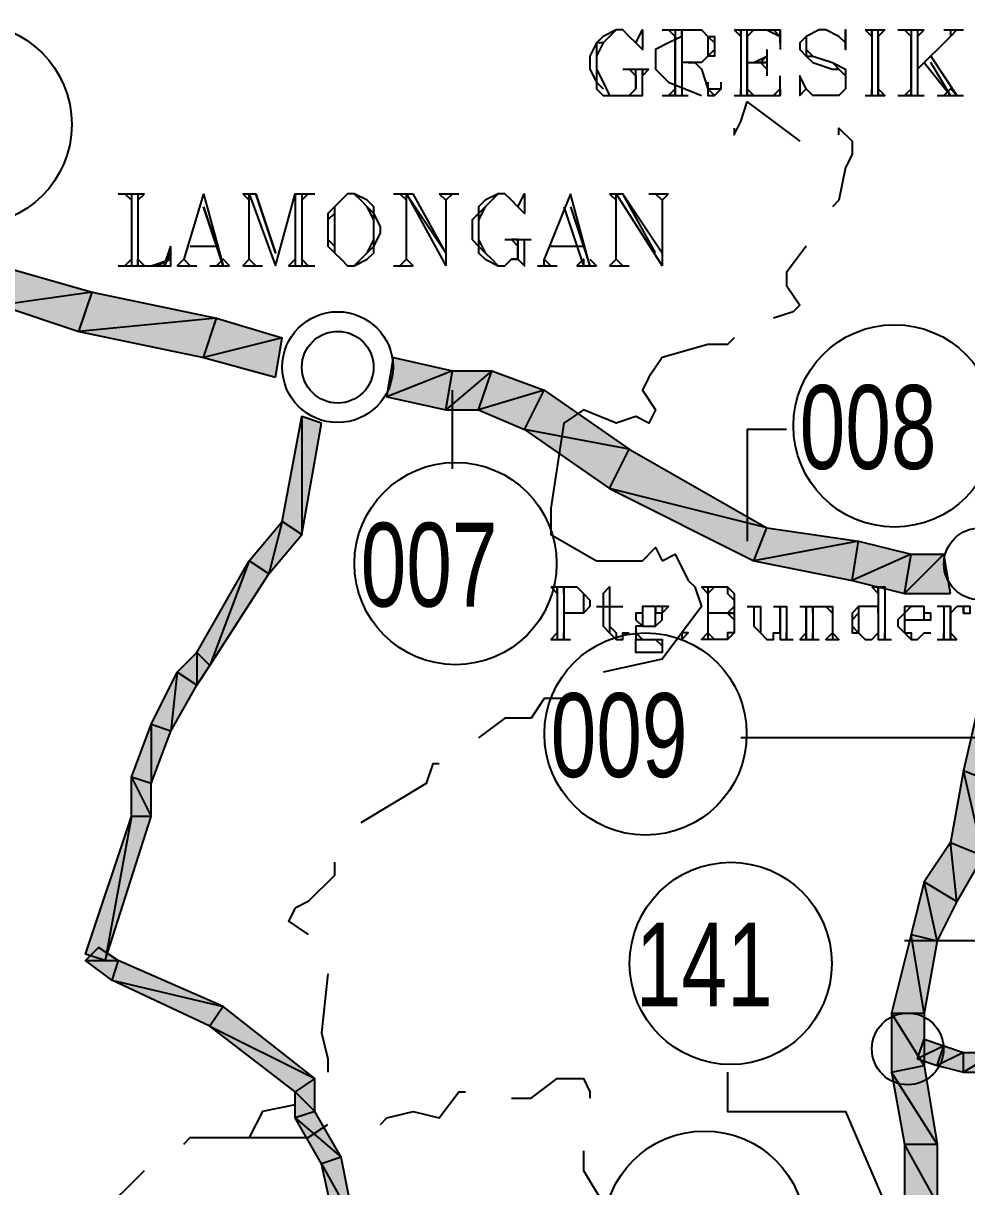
# Model space of a CAD drawing. Header units: millimetres. Extents: x 658 to 813, y 806 to 883.
# Drawn here: x 785.877 to 786.315, y 864.462 to 865.002 of the extents above; entities that cross this region are included whole.
import ezdxf

# ---------------------------------------------------------------- set-up
doc = ezdxf.new("R2010")
doc.units = ezdxf.units.MM
doc.header["$LTSCALE"] = 0.1
doc.linetypes.add('atContinuous2', pattern=[0])
for name, color, linetype in [('BATKAB', 7, 'Continuous'), ('JL-ARTERI', 7, 'Continuous'), ('KLEKTOR2', 7, 'Continuous'), ('LINK NAS BARU', 7, 'Continuous'), ('RENC-JL-SN', 7, 'Continuous'), ('SYMBOL', 7, 'Continuous'), ('TEXT', 8, 'Continuous'), ('zat_Mask_solid', 7, 'Continuous')]:
    doc.layers.add(name, color=color, linetype=linetype)
doc.styles.add('Style2', font='arial.ttf', dxfattribs={"height": 0.2})

msp = doc.modelspace()

# ---------------------------------------------------------------- hatches: boundary and pattern name
at = {"layer": 'JL-ARTERI'}
for points in [[(785.90932, 864.87702), (785.86676, 864.87094), (785.86676, 864.88918)], [(785.90324, 864.85878), (785.90932, 864.87702), (785.86676, 864.87094)], [(785.96708, 864.86486), (785.90324, 864.85878), (785.90932, 864.87702)], [(785.961, 864.84662), (785.96708, 864.86486), (785.90324, 864.85878)], [(785.99748, 864.85574), (785.961, 864.84662), (785.96708, 864.86486)], [(785.99444, 864.8375), (785.99748, 864.85574), (785.961, 864.84662)]]:
    msp.add_hatch(color=7, dxfattribs=at).paths.add_polyline_path(points)
h = msp.add_hatch(color=7, dxfattribs=at)
h.paths.add_polyline_path([(786.08868, 864.8223), (786.09476, 864.84054), (786.07348, 864.8223)], flags=17)
h.paths.add_polyline_path([(786.09476, 864.84054), (786.07348, 864.8223), (786.07652, 864.84054)], flags=17)
h = msp.add_hatch(color=7, dxfattribs=at)
h.paths.add_polyline_path([(786.30757, 864.73718), (786.30453, 864.75542), (786.28629, 864.73718)])
h.paths.add_polyline_path([(786.30453, 864.75542), (786.28629, 864.73718), (786.28933, 864.75542)], flags=17)
at = {"layer": 'KLEKTOR2'}
for points in [[(786.0066, 864.81926), (786.0066, 864.76454), (785.99748, 864.77062)], [(786.01572, 864.81622), (786.0066, 864.81926), (786.0066, 864.76454)], [(785.99748, 864.77062), (785.9914, 864.7463), (785.98228, 864.75238)], [(786.0066, 864.76454), (785.99748, 864.77062), (785.9914, 864.7463)], [(785.98228, 864.75238), (785.96404, 864.70374), (785.95796, 864.70982)], [(785.9914, 864.7463), (785.98228, 864.75238), (785.96404, 864.70374)], [(785.95796, 864.70982), (785.95796, 864.69462), (785.94884, 864.7007)], [(785.96404, 864.70374), (785.95796, 864.70982), (785.95796, 864.69462)], [(785.94884, 864.7007), (785.9458, 864.67334), (785.93668, 864.67638)], [(785.95796, 864.69462), (785.94884, 864.7007), (785.9458, 864.67334)], [(785.93668, 864.67638), (785.93668, 864.64902), (785.92756, 864.65206)], [(785.9458, 864.67334), (785.93668, 864.67638), (785.93668, 864.64902)], [(785.91236, 864.57301), (785.90628, 864.56693), (785.92148, 864.56693)], [(785.90628, 864.56693), (785.92148, 864.56693), (785.91844, 864.55781)], [(785.92148, 864.56693), (785.91844, 864.55781), (785.97012, 864.54565)], [(785.91844, 864.55781), (785.97012, 864.54565), (785.96404, 864.53653)], [(785.97012, 864.54565), (785.96404, 864.53653), (786.01268, 864.51221)], [(785.96404, 864.53653), (786.01268, 864.51221), (786.00356, 864.50613)], [(786.01268, 864.51221), (786.00356, 864.50613), (786.01268, 864.49701)], [(786.00356, 864.50613), (786.01268, 864.49701), (786.00356, 864.49397)], [(786.01268, 864.49701), (786.00356, 864.49397), (786.02484, 864.47573)], [(786.00356, 864.49397), (786.02484, 864.47573), (786.01572, 864.47269)]]:
    msp.add_hatch(color=7, dxfattribs=at).paths.add_polyline_path(points)
h = msp.add_hatch(color=7, dxfattribs=at)
h.paths.add_polyline_path([(785.93668, 864.64902), (785.92756, 864.65206), (785.93668, 864.63382)], flags=17)
h.paths.add_polyline_path([(785.92756, 864.65206), (785.93668, 864.63382), (785.92756, 864.63382)], flags=17)
h = msp.add_hatch(color=7, dxfattribs=at)
h.paths.add_polyline_path([(786.32581, 864.51525), (786.32885, 864.52437), (786.31365, 864.51525)], flags=17)
h.paths.add_polyline_path([(786.32885, 864.52437), (786.31365, 864.51525), (786.31365, 864.52437)], flags=17)
h = msp.add_hatch(color=7, dxfattribs=at)
h.paths.add_polyline_path([(786.02484, 864.47573), (786.01572, 864.47269), (786.03092, 864.44533)])
h.paths.add_polyline_path([(786.01572, 864.47269), (786.03092, 864.44533), (786.0218, 864.44533)], flags=17)
at = {"layer": 'RENC-JL-SN'}
h = msp.add_hatch(color=7, dxfattribs=at)
h.paths.add_polyline_path([(786.28021, 864.51525), (786.29541, 864.51829), (786.28021, 864.54261)])
h.paths.add_polyline_path([(786.29541, 864.51829), (786.28021, 864.54261), (786.29541, 864.54261)], flags=17)
h = msp.add_hatch(color=7, dxfattribs=at)
h.paths.add_polyline_path([(786.28629, 864.48181), (786.30149, 864.48181), (786.28021, 864.51525)], flags=16)
h.paths.add_polyline_path([(786.30149, 864.48181), (786.28021, 864.51525), (786.29541, 864.51829)])
h = msp.add_hatch(color=7, dxfattribs=at)
h.paths.add_polyline_path([(786.28629, 864.45445), (786.30149, 864.45445), (786.28629, 864.48181)], flags=16)
h.paths.add_polyline_path([(786.30149, 864.45445), (786.28629, 864.48181), (786.30149, 864.48181)])
at = {"layer": 'zat_Mask_solid'}
for points in [[(786.07652, 864.84054), (786.04612, 864.82838), (786.04916, 864.84662)], [(786.07348, 864.8223), (786.07652, 864.84054), (786.04612, 864.82838)], [(786.11908, 864.83142), (786.08868, 864.8223), (786.09476, 864.84054)], [(786.10996, 864.81318), (786.11908, 864.83142), (786.08868, 864.8223)], [(786.1586, 864.80406), (786.10996, 864.81318), (786.11908, 864.83142)], [(786.14948, 864.78582), (786.1586, 864.80406), (786.10996, 864.81318)], [(786.22245, 864.76758), (786.14948, 864.78582), (786.1586, 864.80406)], [(786.21637, 864.75238), (786.22245, 864.76758), (786.14948, 864.78582)], [(786.26501, 864.7615), (786.21637, 864.75238), (786.22245, 864.76758)], [(786.26197, 864.74326), (786.26501, 864.7615), (786.21637, 864.75238)], [(786.28933, 864.75542), (786.26197, 864.74326), (786.26501, 864.7615)], [(786.28629, 864.73718), (786.28933, 864.75542), (786.26197, 864.74326)], [(786.31365, 864.6551), (786.32885, 864.64902), (786.32277, 864.69462)], [(786.30757, 864.62166), (786.32277, 864.61558), (786.31365, 864.6551)], [(786.32277, 864.61558), (786.31365, 864.6551), (786.32885, 864.64902)], [(785.92756, 864.63382), (785.9154, 864.56693), (785.90628, 864.56997)], [(785.93668, 864.63382), (785.92756, 864.63382), (785.9154, 864.56693)], [(786.29541, 864.60342), (786.31061, 864.59429), (786.30757, 864.62166)], [(786.31061, 864.59429), (786.30757, 864.62166), (786.32277, 864.61558)], [(786.28933, 864.57909), (786.30149, 864.57605), (786.29541, 864.60342)], [(786.30149, 864.57605), (786.29541, 864.60342), (786.31061, 864.59429)], [(786.28021, 864.54261), (786.29541, 864.54261), (786.28933, 864.57909)], [(786.29541, 864.54261), (786.28933, 864.57909), (786.30149, 864.57605)], [(786.30453, 864.52741), (786.29237, 864.52133), (786.29541, 864.53045)], [(786.30149, 864.51829), (786.30453, 864.52741), (786.29237, 864.52133)], [(786.31365, 864.52437), (786.30149, 864.51829), (786.30453, 864.52741)], [(786.31365, 864.51525), (786.31365, 864.52437), (786.30149, 864.51829)]]:
    msp.add_hatch(color=7, dxfattribs=at).paths.add_polyline_path(points)

# ---------------------------------------------------------------- linework, layer by layer
at = {"layer": 'BATKAB', "color": 7}
for points in [[(786.18293, 864.99558), (786.17684, 864.99254), (786.17076, 864.9895), (786.17076, 864.98038), (786.17684, 864.9743), (786.19205, 864.96822)], [(786.20725, 864.95302), (786.20725, 864.94998), (786.21029, 864.95606), (786.21333, 864.96518), (786.23765, 864.94694)], [(786.25589, 864.94998), (786.25589, 864.95302), (786.26197, 864.94694), (786.26197, 864.94086), (786.25893, 864.93478), (786.25589, 864.91958), (786.25285, 864.91654)], [(786.24069, 864.8983), (786.23157, 864.88614), (786.23157, 864.88006), (786.23765, 864.87094), (786.23461, 864.8679), (786.22549, 864.86486)], [(786.20725, 864.85574), (786.20421, 864.8527), (786.19509, 864.8527), (786.1738, 864.84662)], [(786.1738, 864.84662), (786.16772, 864.8375), (786.16468, 864.83142), (786.17076, 864.8223), (786.16772, 864.81622), (786.16164, 864.81926), (786.15252, 864.81622), (786.13732, 864.8223), (786.1282, 864.81622), (786.12212, 864.7767), (786.12212, 864.77062), (786.12212, 864.76454), (786.1434, 864.75238), (786.16468, 864.75238), (786.17076, 864.75846), (786.1738, 864.75238)], [(786.1738, 864.75238), (786.17989, 864.75542), (786.18597, 864.74326), (786.18901, 864.74022), (786.19205, 864.7311), (786.1738, 864.70678)], [(786.1738, 864.70678), (786.14644, 864.7007)], [(786.1282, 864.68854), (786.11908, 864.68854), (786.113, 864.67942), (786.10084, 864.67942), (786.08868, 864.6703)], [(786.07044, 864.65814), (786.0674, 864.65814), (786.06436, 864.64902), (786.03396, 864.63078)], [(786.0218, 864.61254), (786.0218, 864.60646), (786.00964, 864.59429), (786.00356, 864.59125), (786.00052, 864.58517), (786.00964, 864.57909)], [(786.01876, 864.56085), (786.01572, 864.53349), (786.01876, 864.52133), (786.01876, 864.51525)], [(786.10388, 864.50309), (786.113, 864.50309), (786.12516, 864.51221), (786.13732, 864.51221), (786.14036, 864.50613), (786.14036, 864.50309)], [(786.04308, 864.49093), (786.04612, 864.49397), (786.05828, 864.49701), (786.07044, 864.49397), (786.07956, 864.50613), (786.0826, 864.50613)], [(786.00356, 864.50005), (785.98836, 864.49701), (785.98228, 864.48485)], [(785.98228, 864.48485), (786.00964, 864.48485), (786.01876, 864.49093)], [(785.95188, 864.48181), (785.95492, 864.48485), (785.98228, 864.48485)], [(786.13732, 864.47877), (786.13732, 864.47573), (786.13732, 864.46965), (786.14644, 864.45445), (786.13732, 864.43925)], [(785.91236, 864.44837), (785.93364, 864.46965)]]:
    msp.add_lwpolyline(points, dxfattribs=at)
at = {"layer": 'JL-ARTERI', "color": 7}
for points in [[(785.90932, 864.87702), (785.86676, 864.87094), (785.86676, 864.88918), (785.90932, 864.87702)], [(785.90324, 864.85878), (785.90932, 864.87702), (785.86676, 864.87094), (785.90324, 864.85878)], [(785.96708, 864.86486), (785.90324, 864.85878), (785.90932, 864.87702), (785.96708, 864.86486)], [(785.961, 864.84662), (785.96708, 864.86486), (785.90324, 864.85878), (785.961, 864.84662)], [(785.99748, 864.85574), (785.961, 864.84662), (785.96708, 864.86486), (785.99748, 864.85574)], [(785.99444, 864.8375), (785.99748, 864.85574), (785.961, 864.84662), (785.99444, 864.8375)], [(786.07652, 864.84054), (786.04612, 864.82838), (786.04916, 864.84662), (786.07652, 864.84054)], [(786.07348, 864.8223), (786.07652, 864.84054), (786.04612, 864.82838), (786.07348, 864.8223)], [(786.08868, 864.8223), (786.09476, 864.84054), (786.07348, 864.8223), (786.08868, 864.8223)], [(786.09476, 864.84054), (786.07348, 864.8223), (786.07652, 864.84054), (786.09476, 864.84054)], [(786.11908, 864.83142), (786.08868, 864.8223), (786.09476, 864.84054), (786.11908, 864.83142)], [(786.10996, 864.81318), (786.11908, 864.83142), (786.08868, 864.8223), (786.10996, 864.81318)], [(786.1586, 864.80406), (786.10996, 864.81318), (786.11908, 864.83142), (786.1586, 864.80406)], [(786.14948, 864.78582), (786.1586, 864.80406), (786.10996, 864.81318), (786.14948, 864.78582)], [(786.22245, 864.76758), (786.14948, 864.78582), (786.1586, 864.80406), (786.22245, 864.76758)], [(786.21637, 864.75238), (786.22245, 864.76758), (786.14948, 864.78582), (786.21637, 864.75238)], [(786.26501, 864.7615), (786.21637, 864.75238), (786.22245, 864.76758), (786.26501, 864.7615)], [(786.26197, 864.74326), (786.26501, 864.7615), (786.21637, 864.75238), (786.26197, 864.74326)], [(786.28933, 864.75542), (786.26197, 864.74326), (786.26501, 864.7615), (786.28933, 864.75542)], [(786.28629, 864.73718), (786.28933, 864.75542), (786.26197, 864.74326), (786.28629, 864.73718)], [(786.30757, 864.73718), (786.30453, 864.75542), (786.28629, 864.73718), (786.30757, 864.73718)], [(786.30453, 864.75542), (786.28629, 864.73718), (786.28933, 864.75542), (786.30453, 864.75542)]]:
    msp.add_lwpolyline(points, dxfattribs=at)
at = {"layer": 'KLEKTOR2', "color": 7}
for points in [[(786.0066, 864.81926), (786.0066, 864.76454), (785.99748, 864.77062), (786.0066, 864.81926)], [(786.01572, 864.81622), (786.0066, 864.81926), (786.0066, 864.76454), (786.01572, 864.81622)], [(785.99748, 864.77062), (785.9914, 864.7463), (785.98228, 864.75238), (785.99748, 864.77062)], [(786.0066, 864.76454), (785.99748, 864.77062), (785.9914, 864.7463), (786.0066, 864.76454)], [(785.98228, 864.75238), (785.96404, 864.70374), (785.95796, 864.70982), (785.98228, 864.75238)], [(785.9914, 864.7463), (785.98228, 864.75238), (785.96404, 864.70374), (785.9914, 864.7463)], [(785.95796, 864.70982), (785.95796, 864.69462), (785.94884, 864.7007), (785.95796, 864.70982)], [(785.96404, 864.70374), (785.95796, 864.70982), (785.95796, 864.69462), (785.96404, 864.70374)], [(785.94884, 864.7007), (785.9458, 864.67334), (785.93668, 864.67638), (785.94884, 864.7007)], [(785.95796, 864.69462), (785.94884, 864.7007), (785.9458, 864.67334), (785.95796, 864.69462)], [(785.93668, 864.67638), (785.93668, 864.64902), (785.92756, 864.65206), (785.93668, 864.67638)], [(785.9458, 864.67334), (785.93668, 864.67638), (785.93668, 864.64902), (785.9458, 864.67334)], [(785.93668, 864.64902), (785.92756, 864.65206), (785.93668, 864.63382), (785.93668, 864.64902)], [(785.92756, 864.65206), (785.93668, 864.63382), (785.92756, 864.63382), (785.92756, 864.65206)], [(785.92756, 864.63382), (785.9154, 864.56693), (785.90628, 864.56997), (785.92756, 864.63382)], [(785.93668, 864.63382), (785.92756, 864.63382), (785.9154, 864.56693), (785.93668, 864.63382)], [(785.91236, 864.57301), (785.90628, 864.56693), (785.92148, 864.56693), (785.91236, 864.57301)], [(785.90628, 864.56693), (785.92148, 864.56693), (785.91844, 864.55781), (785.90628, 864.56693)], [(785.92148, 864.56693), (785.91844, 864.55781), (785.97012, 864.54565), (785.92148, 864.56693)], [(785.91844, 864.55781), (785.97012, 864.54565), (785.96404, 864.53653), (785.91844, 864.55781)], [(785.97012, 864.54565), (785.96404, 864.53653), (786.01268, 864.51221), (785.97012, 864.54565)], [(785.96404, 864.53653), (786.01268, 864.51221), (786.00356, 864.50613), (785.96404, 864.53653)], [(786.30453, 864.52741), (786.29237, 864.52133), (786.29541, 864.53045), (786.30453, 864.52741)], [(786.30149, 864.51829), (786.30453, 864.52741), (786.29237, 864.52133), (786.30149, 864.51829)], [(786.31365, 864.52437), (786.30149, 864.51829), (786.30453, 864.52741), (786.31365, 864.52437)], [(786.31365, 864.51525), (786.31365, 864.52437), (786.30149, 864.51829), (786.31365, 864.51525)], [(786.32581, 864.51525), (786.32885, 864.52437), (786.31365, 864.51525), (786.32581, 864.51525)], [(786.32885, 864.52437), (786.31365, 864.51525), (786.31365, 864.52437), (786.32885, 864.52437)], [(786.01268, 864.51221), (786.00356, 864.50613), (786.01268, 864.49701), (786.01268, 864.51221)], [(786.00356, 864.50613), (786.01268, 864.49701), (786.00356, 864.49397), (786.00356, 864.50613)], [(786.01268, 864.49701), (786.00356, 864.49397), (786.02484, 864.47573), (786.01268, 864.49701)], [(786.00356, 864.49397), (786.02484, 864.47573), (786.01572, 864.47269), (786.00356, 864.49397)], [(786.02484, 864.47573), (786.01572, 864.47269), (786.03092, 864.44533), (786.02484, 864.47573)], [(786.01572, 864.47269), (786.03092, 864.44533), (786.0218, 864.44533), (786.01572, 864.47269)]]:
    msp.add_lwpolyline(points, dxfattribs=at)
at = {"layer": 'LINK NAS BARU', "color": 7}
for points in [[(786.07652, 864.79494), (786.07652, 864.83142)], [(786.23157, 864.81318), (786.21333, 864.81318), (786.21333, 864.7615)], [(786.42309, 864.6703), (786.21029, 864.6703)], [(786.32581, 864.57605), (786.28629, 864.57605)], [(786.20421, 864.51525), (786.20421, 864.49701), (786.25893, 864.49701), (786.29541, 864.41189)]]:
    msp.add_lwpolyline(points, dxfattribs=at)
at = {"layer": 'LINK NAS BARU', "color": 7, "linetype": 'atContinuous2'}
for centre in [(785.853, 864.95476), (786.28165, 864.81492), (786.07797, 864.75108), (786.16613, 864.67204), (786.20565, 864.56563), (786.19349, 864.44099)]:
    msp.add_circle(centre, 0.0469, dxfattribs=at)
at = {"layer": 'RENC-JL-SN', "color": 7}
for points in [[(786.31365, 864.6551), (786.32885, 864.64902), (786.32277, 864.69462), (786.31365, 864.6551)], [(786.30757, 864.62166), (786.32277, 864.61558), (786.31365, 864.6551), (786.30757, 864.62166)], [(786.32277, 864.61558), (786.31365, 864.6551), (786.32885, 864.64902), (786.32277, 864.61558)], [(786.29541, 864.60342), (786.31061, 864.59429), (786.30757, 864.62166), (786.29541, 864.60342)], [(786.31061, 864.59429), (786.30757, 864.62166), (786.32277, 864.61558), (786.31061, 864.59429)], [(786.28933, 864.57909), (786.30149, 864.57605), (786.29541, 864.60342), (786.28933, 864.57909)], [(786.30149, 864.57605), (786.29541, 864.60342), (786.31061, 864.59429), (786.30149, 864.57605)], [(786.28021, 864.54261), (786.29541, 864.54261), (786.28933, 864.57909), (786.28021, 864.54261)], [(786.29541, 864.54261), (786.28933, 864.57909), (786.30149, 864.57605), (786.29541, 864.54261)], [(786.28021, 864.51525), (786.29541, 864.51829), (786.28021, 864.54261), (786.28021, 864.51525)], [(786.29541, 864.51829), (786.28021, 864.54261), (786.29541, 864.54261), (786.29541, 864.51829)], [(786.30149, 864.48181), (786.28021, 864.51525), (786.29541, 864.51829), (786.30149, 864.48181)], [(786.28629, 864.48181), (786.30149, 864.48181), (786.28021, 864.51525), (786.28629, 864.48181)], [(786.28629, 864.45445), (786.30149, 864.45445), (786.28629, 864.48181), (786.28629, 864.45445)], [(786.30149, 864.45445), (786.28629, 864.48181), (786.30149, 864.48181), (786.30149, 864.45445)]]:
    msp.add_lwpolyline(points, dxfattribs=at)
at = {"layer": 'SYMBOL', "color": 7, "linetype": 'atContinuous2'}
for centre, radius in [((786.02328, 864.84218), 0.02572), ((786.0233, 864.84214), 0.01664), ((786.32122, 864.75094), 0.01664), ((786.28778, 864.52597), 0.01664)]:
    msp.add_circle(centre, radius, dxfattribs=at)
at = {"layer": 'TEXT', "color": 7}
for points in [[(786.16164, 864.99254), (786.16468, 864.99862), (786.16468, 864.9895), (786.16164, 864.99254), (786.1586, 864.99558), (786.15556, 864.99862), (786.15252, 864.99862), (786.14644, 864.99558), (786.1434, 864.99254), (786.14036, 864.98646), (786.14036, 864.98038), (786.1434, 864.9743), (786.1434, 864.97126), (786.14644, 864.96822), (786.15252, 864.96822), (786.15556, 864.96822), (786.1586, 864.96822), (786.16164, 864.96822), (786.16468, 864.96822), (786.16468, 864.98038)], [(786.15252, 864.99862), (786.14948, 864.99558), (786.14644, 864.99254), (786.1434, 864.98646), (786.1434, 864.98038), (786.14644, 864.9743), (786.14948, 864.96822), (786.15252, 864.96822)], [(786.1738, 864.99862), (786.19205, 864.99862), (786.19509, 864.99558), (786.19813, 864.99558), (786.19813, 864.99254), (786.19813, 864.9895), (786.19813, 864.98646), (786.19509, 864.98646), (786.19205, 864.98342), (786.18293, 864.98342)], [(786.17684, 864.99862), (786.17989, 864.99558), (786.17684, 864.99862)], [(786.17989, 864.99862), (786.17989, 864.96822), (786.17989, 864.99558)], [(786.18293, 864.99862), (786.18293, 864.96822)], [(786.18293, 864.99862), (786.18293, 864.99558), (786.18293, 864.99862)], [(786.19205, 864.99862), (786.19509, 864.99558), (786.19509, 864.99254), (786.19509, 864.9895), (786.19509, 864.98646), (786.19205, 864.98342)], [(786.19509, 864.99558), (786.19813, 864.99254), (786.19813, 864.9895), (786.19509, 864.98646)], [(786.20725, 864.99862), (786.22853, 864.99862), (786.22853, 864.9895)], [(786.20725, 864.99862), (786.21029, 864.99558), (786.21029, 864.99862)], [(786.21029, 864.99862), (786.21029, 864.96822)], [(786.21333, 864.99558), (786.21333, 864.96822), (786.21333, 864.99862)], [(786.21637, 864.99862), (786.21333, 864.99558), (786.21637, 864.99862)], [(786.22245, 864.99862), (786.22853, 864.99558), (786.22549, 864.99862)], [(786.22853, 864.99254), (786.22853, 864.99862), (786.22853, 864.9895)], [(786.25893, 864.99254), (786.25893, 864.99862), (786.25893, 864.9895), (786.25893, 864.99254), (786.25589, 864.99558), (786.24981, 864.99862), (786.24677, 864.99862), (786.24069, 864.99558), (786.23765, 864.99254), (786.23765, 864.9895), (786.24069, 864.98646), (786.24373, 864.98342), (786.25285, 864.98038), (786.25589, 864.98038), (786.25893, 864.97734), (786.25893, 864.97126), (786.25589, 864.96822)], [(786.24069, 864.99558), (786.24069, 864.99254), (786.24069, 864.9895), (786.24373, 864.98646), (786.25285, 864.98342), (786.25893, 864.98038), (786.25893, 864.97734), (786.25893, 864.9743), (786.25893, 864.97126), (786.25589, 864.96822), (786.25285, 864.96822), (786.24677, 864.96822), (786.24373, 864.96822), (786.24069, 864.97126), (786.23765, 864.97734), (786.23765, 864.96822), (786.24069, 864.97126)], [(786.26805, 864.99862), (786.27717, 864.99862)], [(786.26805, 864.99862), (786.27109, 864.99558), (786.27109, 864.99862)], [(786.27109, 864.99862), (786.27109, 864.96822)], [(786.27413, 864.99558), (786.27413, 864.96822), (786.27413, 864.99862)], [(786.27717, 864.99862), (786.27413, 864.99558), (786.27717, 864.99862)], [(786.28325, 864.99862), (786.29541, 864.99862)], [(786.28629, 864.99862), (786.28933, 864.99558), (786.28629, 864.99862)], [(786.28933, 864.99862), (786.28933, 864.96822), (786.28933, 864.99558)], [(786.29237, 864.99862), (786.29237, 864.96822)], [(786.29237, 864.99862), (786.29237, 864.99558), (786.29541, 864.99862)], [(786.30757, 864.99558), (786.29237, 864.98038)], [(786.30453, 864.99862), (786.31365, 864.99862)], [(786.30757, 864.99862), (786.30757, 864.99558), (786.31061, 864.99862)], [(786.14644, 864.99254), (786.1434, 864.99254), (786.1434, 864.98646), (786.1434, 864.98038), (786.1434, 864.9743), (786.14644, 864.97126)], [(786.22245, 864.9895), (786.22245, 864.97734)], [(786.22245, 864.9895), (786.22245, 864.98342), (786.22245, 864.97734)], [(786.24069, 864.9895), (786.24069, 864.98646), (786.24373, 864.98646), (786.25285, 864.98342), (786.25589, 864.98038), (786.25893, 864.97734)], [(786.18597, 864.98342), (786.18901, 864.98342), (786.19205, 864.98038), (786.19509, 864.97126), (786.19509, 864.96822), (786.19813, 864.96822), (786.20117, 864.97126), (786.20117, 864.9743)], [(786.18901, 864.98342), (786.19205, 864.98038), (786.19509, 864.97126), (786.19813, 864.97126), (786.20117, 864.97126)], [(786.21333, 864.98342), (786.22245, 864.98342)], [(786.22245, 864.98342), (786.21637, 864.98342), (786.22245, 864.98646), (786.21941, 864.98342), (786.22245, 864.98038)], [(786.29541, 864.98342), (786.30757, 864.96822), (786.29845, 864.98342)], [(786.29845, 864.98646), (786.31061, 864.96822)], [(786.15556, 864.98038), (786.16772, 864.98038)], [(786.1586, 864.98038), (786.16164, 864.97734), (786.1586, 864.98038)], [(786.16164, 864.97734), (786.16164, 864.97126), (786.16164, 864.98038)], [(786.16468, 864.98038), (786.16468, 864.97734), (786.16772, 864.98038)], [(786.19509, 864.9743), (786.19509, 864.97126), (786.19813, 864.96822)], [(786.20725, 864.96822), (786.22853, 864.96822), (786.22853, 864.97734)], [(786.22549, 864.96822), (786.22853, 864.97126), (786.22853, 864.96822), (786.22853, 864.97734)], [(786.16164, 864.97126), (786.1586, 864.96822)], [(786.1738, 864.96822), (786.18597, 864.96822)], [(786.17989, 864.96822), (786.17684, 864.96822), (786.17989, 864.97126)], [(786.18293, 864.97126), (786.18293, 864.96822)], [(786.20725, 864.96822), (786.21029, 864.96822), (786.21029, 864.97126)], [(786.21333, 864.97126), (786.21637, 864.96822), (786.21333, 864.96822)], [(786.22245, 864.96822), (786.22853, 864.96822)], [(786.26805, 864.96822), (786.27109, 864.96822), (786.27109, 864.97126)], [(786.26805, 864.96822), (786.27717, 864.96822)], [(786.27413, 864.97126), (786.27717, 864.96822), (786.27413, 864.96822)], [(786.28325, 864.96822), (786.29541, 864.96822)], [(786.28933, 864.96822), (786.28629, 864.96822), (786.28933, 864.97126)], [(786.29237, 864.97126), (786.29237, 864.96822), (786.29541, 864.96822)], [(786.30149, 864.96822), (786.31365, 864.96822)], [(786.30453, 864.96822), (786.30757, 864.97126), (786.31061, 864.96822)], [(785.92148, 864.92262), (785.93364, 864.92262)], [(785.92452, 864.92262), (785.92756, 864.91958), (785.92452, 864.92262)], [(785.92756, 864.92262), (785.92756, 864.88918)], [(785.92756, 864.91958), (785.92756, 864.89222)], [(785.9306, 864.92262), (785.9306, 864.88918)], [(785.9306, 864.92262), (785.9306, 864.91958), (785.93364, 864.92262)], [(785.961, 864.92262), (785.95188, 864.89222)], [(785.961, 864.92262), (785.97012, 864.88918)], [(785.97924, 864.92262), (785.98532, 864.92262)], [(785.97924, 864.92262), (785.98228, 864.91958)], [(785.98228, 864.89222), (785.98228, 864.92262), (785.99444, 864.88918)], [(785.98532, 864.92262), (785.99444, 864.89526), (785.98532, 864.92262)], [(785.99444, 864.88918), (786.00356, 864.92262), (786.00356, 864.88918)], [(786.00356, 864.92262), (786.01268, 864.92262)], [(786.0066, 864.92262), (786.0066, 864.88918)], [(786.00964, 864.92262), (786.0066, 864.91958), (786.00964, 864.92262)], [(786.0066, 864.91958), (786.0066, 864.89222)], [(786.02788, 864.92262), (786.02484, 864.91958), (786.0218, 864.91654), (786.01876, 864.9135), (786.01876, 864.90742), (786.01876, 864.90438), (786.01876, 864.8983), (786.0218, 864.89526), (786.02484, 864.89222), (786.02788, 864.88918), (786.03092, 864.88918), (786.037, 864.89222), (786.04004, 864.89526), (786.04004, 864.8983), (786.04308, 864.90438), (786.04308, 864.90742), (786.04004, 864.9135), (786.04004, 864.91654), (786.037, 864.91958), (786.03092, 864.92262), (786.02788, 864.92262)], [(786.02788, 864.92262), (786.02484, 864.91958), (786.0218, 864.91654), (786.0218, 864.91046), (786.0218, 864.90134), (786.0218, 864.89526), (786.02484, 864.89222), (786.02788, 864.88918)], [(786.03092, 864.88918), (786.03396, 864.89222), (786.037, 864.89526), (786.04004, 864.90134), (786.04004, 864.91046), (786.037, 864.91654), (786.03396, 864.91958), (786.03092, 864.92262)], [(786.04916, 864.92262), (786.05828, 864.92262)], [(786.0522, 864.92262), (786.05524, 864.91958)], [(786.05524, 864.89222), (786.05524, 864.92262), (786.07348, 864.88918)], [(786.05524, 864.92262), (786.07348, 864.89526), (786.05828, 864.92262)], [(786.07044, 864.92262), (786.07956, 864.92262)], [(786.07044, 864.92262), (786.07348, 864.91958), (786.07652, 864.92262)], [(786.07348, 864.91958), (786.07348, 864.88918)], [(786.10692, 864.91654), (786.10996, 864.92262), (786.10996, 864.9135), (786.10692, 864.91654), (786.10388, 864.91958), (786.10084, 864.92262), (786.0978, 864.92262), (786.09172, 864.91958), (786.08868, 864.91654), (786.08868, 864.9135), (786.08564, 864.91046), (786.08564, 864.90134), (786.08868, 864.8983), (786.08868, 864.89526), (786.09172, 864.89222), (786.0978, 864.88918), (786.10084, 864.88918), (786.10388, 864.89222), (786.10692, 864.89222), (786.10996, 864.88918), (786.10996, 864.90134)], [(786.0978, 864.92262), (786.09476, 864.91958), (786.09172, 864.91654), (786.08868, 864.91046), (786.08868, 864.90134), (786.09172, 864.89526), (786.09476, 864.89222), (786.0978, 864.88918)], [(786.13124, 864.92262), (786.11908, 864.89222)], [(786.13124, 864.91654), (786.14036, 864.88918), (786.13124, 864.92262)], [(786.14948, 864.92262), (786.15556, 864.92262)], [(786.14948, 864.92262), (786.15252, 864.91958)], [(786.15252, 864.89222), (786.15252, 864.92262), (786.1738, 864.88918)], [(786.17076, 864.89526), (786.15556, 864.92262), (786.1738, 864.89526)], [(786.16772, 864.92262), (786.17684, 864.92262)], [(786.17076, 864.92262), (786.1738, 864.91958), (786.17684, 864.92262)], [(786.1738, 864.91958), (786.1738, 864.88918)], [(785.961, 864.91654), (785.97012, 864.88918), (785.961, 864.91654)], [(786.0218, 864.91654), (786.0218, 864.9135), (786.01876, 864.91046), (786.01876, 864.90134), (786.0218, 864.8983), (786.0218, 864.89526)], [(786.037, 864.89526), (786.04004, 864.8983), (786.04004, 864.90134), (786.04004, 864.91046), (786.04004, 864.9135), (786.037, 864.91654)], [(786.09172, 864.91654), (786.08868, 864.9135), (786.08868, 864.91046), (786.08868, 864.90134), (786.08868, 864.8983), (786.09172, 864.89526)], [(786.1282, 864.91654), (786.13732, 864.88918)], [(785.92148, 864.88918), (785.9458, 864.88918), (785.9458, 864.8983)], [(785.9458, 864.89526), (785.94276, 864.88918), (785.9458, 864.8983)], [(785.95492, 864.8983), (785.96708, 864.8983)], [(786.10084, 864.90134), (786.113, 864.90134)], [(786.10692, 864.90134), (786.10388, 864.90134), (786.10692, 864.8983)], [(786.10692, 864.90134), (786.10692, 864.89222), (786.10692, 864.90134)], [(786.10996, 864.8983), (786.10996, 864.90134)], [(786.12212, 864.8983), (786.13732, 864.8983)], [(785.92756, 864.89222), (785.92452, 864.88918), (785.92756, 864.89222)], [(785.9306, 864.88918), (785.9306, 864.89222), (785.93364, 864.88918)], [(785.93668, 864.88918), (785.9458, 864.89222), (785.93972, 864.88918)], [(785.94884, 864.88918), (785.95188, 864.89222), (785.95492, 864.88918)], [(785.97012, 864.89222), (785.96708, 864.88918), (785.97012, 864.89222), (785.97316, 864.88918)], [(785.97924, 864.88918), (785.98228, 864.89222), (785.98532, 864.88918)], [(786.00052, 864.88918), (786.00356, 864.89222), (786.00356, 864.88918)], [(786.0066, 864.89222), (786.00964, 864.88918), (786.0066, 864.89222)], [(786.0522, 864.88918), (786.05524, 864.89222), (786.05828, 864.88918)], [(786.10692, 864.89222), (786.10388, 864.89222)], [(786.11908, 864.88918), (786.11908, 864.89222), (786.12212, 864.88918)], [(786.13428, 864.88918), (786.13732, 864.89222), (786.13732, 864.88918)], [(786.14036, 864.89222), (786.1434, 864.88918)], [(786.14948, 864.88918), (786.15252, 864.89222), (786.15556, 864.88918)], [(785.94884, 864.88918), (785.95796, 864.88918)], [(785.96404, 864.88918), (785.97316, 864.88918)], [(785.97924, 864.88918), (785.98836, 864.88918)], [(786.00052, 864.88918), (786.01268, 864.88918)], [(786.04916, 864.88918), (786.05828, 864.88918)], [(786.11604, 864.88918), (786.12516, 864.88918)], [(786.13428, 864.88918), (786.1434, 864.88918)], [(786.14948, 864.88918), (786.1586, 864.88918)], [(786.12212, 864.74022), (786.13428, 864.74022), (786.13732, 864.73718), (786.14036, 864.73414), (786.14036, 864.7311), (786.13732, 864.72806), (786.13428, 864.72806), (786.1282, 864.72806)], [(786.12212, 864.74022), (786.12516, 864.73718), (786.12516, 864.74022)], [(786.12516, 864.74022), (786.12516, 864.7159)], [(786.12516, 864.73718), (786.12516, 864.71894)], [(786.1282, 864.74022), (786.1282, 864.7159)], [(786.1282, 864.74022), (786.1282, 864.73718), (786.1282, 864.74022)], [(786.13428, 864.74022), (786.13732, 864.73718), (786.13732, 864.73414), (786.13732, 864.7311), (786.13732, 864.72806), (786.13428, 864.72806)], [(786.13732, 864.73718), (786.13732, 864.73414), (786.13732, 864.7311), (786.13732, 864.72806)], [(786.14644, 864.73718), (786.14948, 864.74022), (786.14948, 864.72198), (786.15252, 864.71894), (786.15252, 864.7159)], [(786.14644, 864.73718), (786.14644, 864.72198), (786.14948, 864.71894), (786.15252, 864.7159), (786.15556, 864.7159), (786.15556, 864.71894), (786.1586, 864.71894)], [(786.14948, 864.73718), (786.14948, 864.72198), (786.14948, 864.71894)], [(786.19205, 864.74022), (786.20421, 864.74022), (786.20725, 864.73718), (786.20725, 864.73414), (786.20725, 864.7311), (786.20725, 864.72806), (786.20421, 864.72806)], [(786.19205, 864.74022), (786.19509, 864.73718), (786.19205, 864.74022)], [(786.19509, 864.74022), (786.19509, 864.7159)], [(786.19509, 864.74022), (786.19509, 864.7159)], [(786.20421, 864.74022), (786.20421, 864.73718), (786.20725, 864.73414), (786.20725, 864.7311), (786.20421, 864.72806), (786.19509, 864.72806)], [(786.19813, 864.74022), (786.19509, 864.73718), (786.19813, 864.74022)], [(786.19509, 864.73718), (786.19509, 864.71894)], [(786.20725, 864.73718), (786.20725, 864.73414), (786.20725, 864.7311)], [(786.27109, 864.74022), (786.27717, 864.74022), (786.27717, 864.7159)], [(786.27109, 864.74022), (786.27413, 864.73718), (786.27413, 864.74022)], [(786.27413, 864.74022), (786.27413, 864.7159), (786.28021, 864.7159)], [(786.27413, 864.73718), (786.27413, 864.71894)], [(786.1434, 864.7311), (786.15556, 864.7311)], [(786.16772, 864.7311), (786.16468, 864.7311), (786.16468, 864.72806), (786.16164, 864.72806), (786.16164, 864.72502), (786.16468, 864.72198), (786.16772, 864.72198), (786.17076, 864.72198), (786.1738, 864.72502), (786.1738, 864.72806), (786.17076, 864.72806), (786.17076, 864.7311), (786.16772, 864.7311)], [(786.16772, 864.7311), (786.16468, 864.7311), (786.16468, 864.72806), (786.16468, 864.72502), (786.16468, 864.72198), (786.16772, 864.72198), (786.17076, 864.72198), (786.17076, 864.72502), (786.17076, 864.72806), (786.17076, 864.7311), (786.16772, 864.7311)], [(786.1738, 864.7311), (786.1738, 864.72806), (786.17684, 864.7311), (786.1738, 864.7311), (786.17076, 864.7311), (786.17076, 864.72806)], [(786.21333, 864.7311), (786.21941, 864.7311), (786.21941, 864.72198), (786.21941, 864.71894), (786.22245, 864.7159)], [(786.21637, 864.7311), (786.21637, 864.72198), (786.21941, 864.71894), (786.22245, 864.7159), (786.22549, 864.7159), (786.22549, 864.71894), (786.22853, 864.71894), (786.22853, 864.72198)], [(786.21637, 864.7311), (786.21637, 864.72806)], [(786.21941, 864.7311), (786.21941, 864.72198), (786.21941, 864.71894)], [(786.22549, 864.7311), (786.23157, 864.7311), (786.23157, 864.7159)], [(786.22853, 864.71894), (786.22853, 864.7311), (786.22853, 864.7159), (786.23461, 864.7159)], [(786.23765, 864.7311), (786.24373, 864.7311), (786.24373, 864.7159)], [(786.23765, 864.7311), (786.24069, 864.7311), (786.24069, 864.72806)], [(786.24069, 864.7159), (786.24069, 864.7311), (786.24069, 864.71894)], [(786.24373, 864.72806), (786.24373, 864.7311), (786.24677, 864.7311), (786.24981, 864.7311), (786.25285, 864.7311), (786.25285, 864.72806), (786.25285, 864.72502), (786.25285, 864.7159)], [(786.24981, 864.7311), (786.25285, 864.72806), (786.25285, 864.7159)], [(786.27413, 864.72806), (786.27413, 864.7311), (786.27109, 864.7311), (786.26805, 864.7311), (786.26501, 864.7311), (786.26197, 864.72806), (786.26197, 864.72502), (786.26197, 864.72198), (786.26197, 864.71894), (786.26501, 864.71894), (786.26805, 864.7159), (786.27109, 864.7159), (786.27413, 864.71894)], [(786.26805, 864.7311), (786.26501, 864.7311), (786.26501, 864.72806), (786.26501, 864.72502), (786.26501, 864.72198), (786.26501, 864.71894), (786.26805, 864.7159)], [(786.28629, 864.72502), (786.29845, 864.72502), (786.29845, 864.72806), (786.29541, 864.72806), (786.29541, 864.7311), (786.29237, 864.7311), (786.28933, 864.7311), (786.28629, 864.7311), (786.28629, 864.72806), (786.28325, 864.72502), (786.28325, 864.72198), (786.28629, 864.71894), (786.28933, 864.7159), (786.29237, 864.7159), (786.29541, 864.71894), (786.29845, 864.71894)], [(786.28933, 864.7311), (786.28629, 864.72806), (786.28629, 864.72502), (786.28629, 864.72198), (786.28629, 864.71894), (786.28933, 864.71894), (786.28933, 864.7159)], [(786.29541, 864.72502), (786.29541, 864.72806), (786.29541, 864.7311), (786.29237, 864.7311)], [(786.30757, 864.71894), (786.30757, 864.7311), (786.30149, 864.7311)], [(786.30453, 864.7311), (786.30453, 864.7159)], [(786.30453, 864.7311), (786.30453, 864.72806)], [(786.30757, 864.7311), (786.30757, 864.7159)], [(786.31365, 864.72806), (786.31365, 864.7311), (786.31365, 864.72806), (786.31669, 864.72806), (786.31669, 864.7311), (786.31365, 864.7311), (786.31061, 864.7311), (786.30757, 864.72806), (786.30757, 864.72502)], [(786.16468, 864.72806), (786.16468, 864.72502), (786.16468, 864.72198)], [(786.17076, 864.72198), (786.17076, 864.72502), (786.17076, 864.72806)], [(786.20421, 864.72806), (786.20725, 864.72806), (786.20725, 864.72502), (786.20725, 864.72198), (786.20725, 864.71894), (786.20421, 864.7159), (786.19205, 864.7159)], [(786.20421, 864.72806), (786.20725, 864.72502), (786.20725, 864.71894), (786.20421, 864.71894), (786.20421, 864.7159)], [(786.20725, 864.72502), (786.20725, 864.72198), (786.20725, 864.71894)], [(786.25285, 864.72806), (786.25285, 864.72502), (786.25285, 864.71894)], [(786.26501, 864.72806), (786.26197, 864.72502), (786.26197, 864.72198), (786.26501, 864.71894)], [(786.28629, 864.72806), (786.28629, 864.72502), (786.28629, 864.72198), (786.28629, 864.71894)], [(786.29541, 864.72502), (786.29541, 864.72806)], [(786.16468, 864.72198), (786.16164, 864.72198), (786.16164, 864.71894), (786.16164, 864.7159), (786.16468, 864.7159), (786.16772, 864.7159), (786.17076, 864.7159), (786.1738, 864.71286)], [(786.12212, 864.7159), (786.12516, 864.71894), (786.12516, 864.7159)], [(786.12212, 864.7159), (786.13124, 864.7159)], [(786.1282, 864.71894), (786.1282, 864.7159), (786.1282, 864.71894)], [(786.16164, 864.71894), (786.16468, 864.7159), (786.17076, 864.7159), (786.1738, 864.7159), (786.1738, 864.71286), (786.1738, 864.70982), (786.17076, 864.70982), (786.16468, 864.70982), (786.16164, 864.70982), (786.16164, 864.71286), (786.16164, 864.7159), (786.16468, 864.7159), (786.16772, 864.7159), (786.17076, 864.7159), (786.1738, 864.7159)], [(786.16468, 864.70982), (786.16164, 864.70982), (786.16164, 864.71286), (786.16164, 864.7159), (786.16468, 864.7159)], [(786.18293, 864.71894), (786.18293, 864.7159), (786.18597, 864.71894), (786.18293, 864.71894)], [(786.19509, 864.71894), (786.19205, 864.7159), (786.19509, 864.71894), (786.19813, 864.7159), (786.19509, 864.71894)], [(786.23157, 864.71894), (786.23157, 864.7159), (786.23157, 864.71894)], [(786.23765, 864.7159), (786.24069, 864.71894), (786.24069, 864.7159)], [(786.23765, 864.7159), (786.24677, 864.7159)], [(786.24373, 864.71894), (786.24373, 864.7159), (786.24373, 864.71894)], [(786.25285, 864.71894), (786.24981, 864.7159), (786.25285, 864.71894), (786.25589, 864.7159), (786.25285, 864.71894)], [(786.24981, 864.7159), (786.25589, 864.7159)], [(786.27717, 864.71894), (786.27717, 864.7159), (786.27717, 864.71894)], [(786.30149, 864.7159), (786.31061, 864.7159)], [(786.30453, 864.71894), (786.30453, 864.7159), (786.30453, 864.71894)], [(786.30757, 864.7159), (786.30757, 864.71894), (786.31061, 864.7159)]]:
    msp.add_lwpolyline(points, dxfattribs=at)

# ---------------------------------------------------------------- texts
at = {"layer": 'LINK NAS BARU', "color": 7, "style": 'Style2', "width": 0.7}
for s, p in [('008', (786.23765, 864.79494)), ('007', (786.03396, 864.7311)), ('009', (786.12212, 864.65206)), ('141', (786.16164, 864.54565))]:
    msp.add_text(s, height=0.038913, rotation=0.0006, dxfattribs=at).set_placement(p)

doc.saveas('drawing.dxf')
